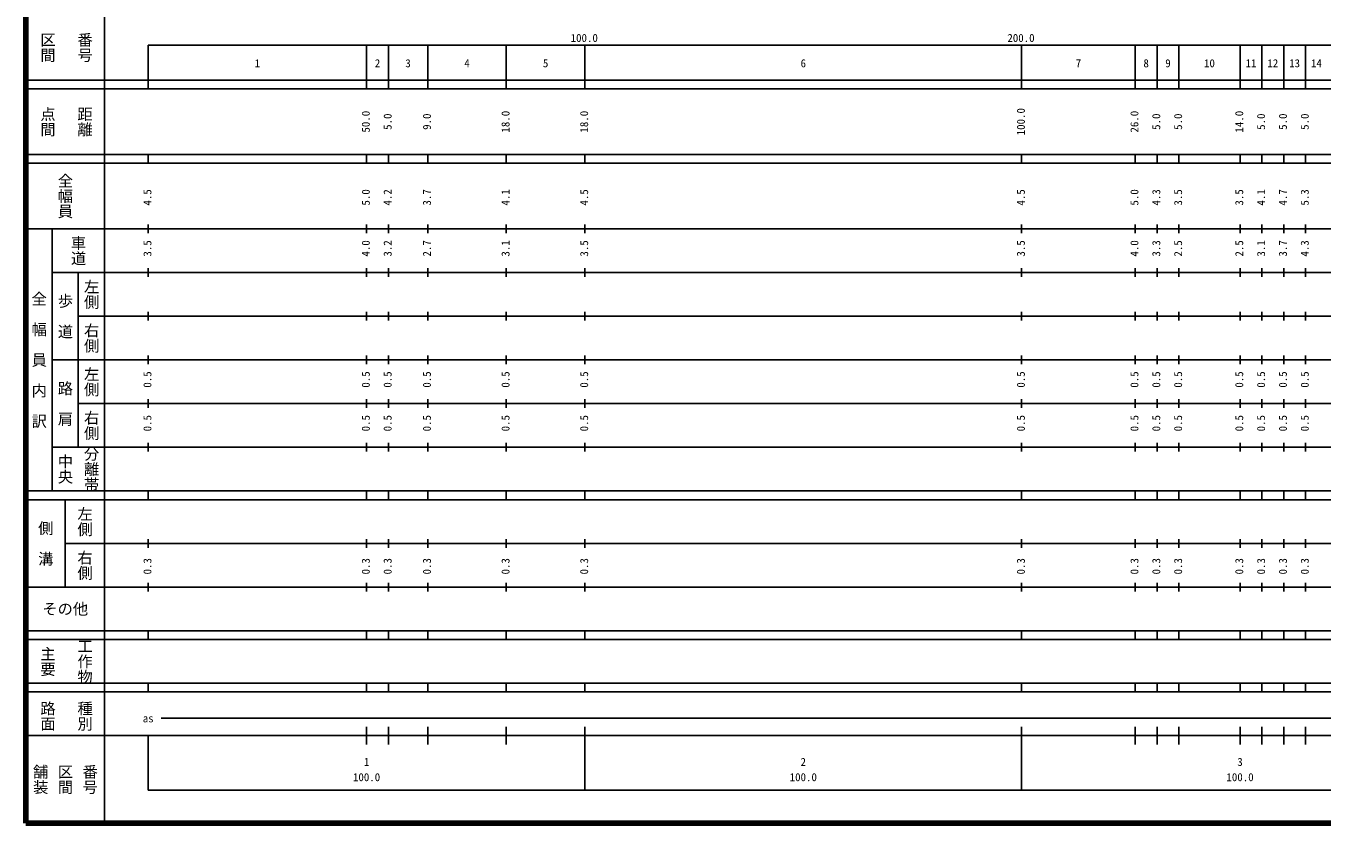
# Model space of a CAD drawing. Units: millimetres on the paper, enlarged 1000 times. Extents: x 40000 to 680000, y 20000 to 380000.
# Drawn here: x 40000 to 336787, y 20000 to 202409 of the extents above; entities that cross this region are included whole.
import ezdxf
from ezdxf.enums import TextEntityAlignment as Align

# ---------------------------------------------------------------- set-up
doc = ezdxf.new("R2010")
doc.units = ezdxf.units.MM
doc.header["$LTSCALE"] = 1000
doc.layers.add('M-BGD-HTXT', color=7, linetype='Continuous', lineweight=25)
doc.layers.add('M-TTL-FRAM', color=7, linetype='Continuous', lineweight=13)
doc.styles.add('@ＭＳ ゴシック', font='')
doc.styles.add('ＭＳ ゴシック', font='')
doc.styles.get('@ＭＳ ゴシック').set_extended_font_data('@MS Gothic')
doc.styles.get('ＭＳ ゴシック').set_extended_font_data('MS Gothic')

msp = doc.modelspace()

# ---------------------------------------------------------------- linework, layer by layer
at = {"layer": 'M-BGD-HTXT'}
for p, q in [((58000, 370000), (58000, 20000)), ((68000, 198000), (579000, 198000)), ((68000, 198000), (68000, 188000)), ((118000, 188000), (118000, 198000)), ((123000, 188000), (123000, 198000)), ((132000, 188000), (132000, 198000)), ((150000, 188000), (150000, 198000)), ((168000, 188000), (168000, 198000)), ((268000, 188000), (268000, 198000)), ((294000, 188000), (294000, 198000)), ((299000, 188000), (299000, 198000)), ((304000, 188000), (304000, 198000)), ((318000, 188000), (318000, 198000)), ((323000, 188000), (323000, 198000)), ((328000, 188000), (328000, 198000)), ((333000, 188000), (333000, 198000)), ((40000, 190000), (579000, 190000)), ((40000, 188000), (579000, 188000)), ((40000, 173000), (579000, 173000)), ((68000, 171000), (68000, 173000)), ((118000, 171000), (118000, 173000)), ((123000, 171000), (123000, 173000)), ((132000, 171000), (132000, 173000)), ((150000, 171000), (150000, 173000)), ((168000, 171000), (168000, 173000)), ((268000, 171000), (268000, 173000)), ((294000, 171000), (294000, 173000)), ((299000, 171000), (299000, 173000)), ((304000, 171000), (304000, 173000)), ((318000, 171000), (318000, 173000)), ((323000, 171000), (323000, 173000)), ((328000, 171000), (328000, 173000)), ((333000, 171000), (333000, 173000)), ((40000, 171000), (579000, 171000)), ((40000, 156000), (579000, 156000)), ((46000, 96000), (46000, 156000)), ((68000, 155000), (68000, 157000)), ((118000, 155000), (118000, 157000)), ((123000, 155000), (123000, 157000)), ((132000, 155000), (132000, 157000)), ((150000, 155000), (150000, 157000)), ((168000, 155000), (168000, 157000)), ((268000, 155000), (268000, 157000)), ((294000, 155000), (294000, 157000)), ((299000, 155000), (299000, 157000)), ((304000, 155000), (304000, 157000)), ((318000, 155000), (318000, 157000)), ((323000, 155000), (323000, 157000)), ((328000, 155000), (328000, 157000)), ((333000, 155000), (333000, 157000)), ((46000, 146000), (579000, 146000)), ((52000, 146000), (52000, 106000)), ((68000, 145000), (68000, 147000)), ((118000, 145000), (118000, 147000)), ((123000, 145000), (123000, 147000)), ((132000, 145000), (132000, 147000)), ((150000, 145000), (150000, 147000)), ((168000, 145000), (168000, 147000)), ((268000, 145000), (268000, 147000)), ((294000, 145000), (294000, 147000)), ((299000, 145000), (299000, 147000)), ((304000, 145000), (304000, 147000)), ((318000, 145000), (318000, 147000)), ((323000, 145000), (323000, 147000)), ((328000, 145000), (328000, 147000)), ((333000, 145000), (333000, 147000)), ((68000, 135000), (68000, 137000)), ((118000, 135000), (118000, 137000)), ((123000, 135000), (123000, 137000)), ((132000, 135000), (132000, 137000)), ((150000, 135000), (150000, 137000)), ((168000, 135000), (168000, 137000)), ((268000, 135000), (268000, 137000)), ((294000, 135000), (294000, 137000)), ((299000, 135000), (299000, 137000)), ((304000, 135000), (304000, 137000)), ((318000, 135000), (318000, 137000)), ((323000, 135000), (323000, 137000)), ((328000, 135000), (328000, 137000)), ((333000, 135000), (333000, 137000)), ((52000, 136000), (579000, 136000)), ((46000, 126000), (579000, 126000)), ((68000, 125000), (68000, 127000)), ((118000, 125000), (118000, 127000)), ((123000, 125000), (123000, 127000)), ((132000, 125000), (132000, 127000)), ((150000, 125000), (150000, 127000)), ((168000, 125000), (168000, 127000)), ((268000, 125000), (268000, 127000)), ((294000, 125000), (294000, 127000)), ((299000, 125000), (299000, 127000)), ((304000, 125000), (304000, 127000)), ((318000, 125000), (318000, 127000)), ((323000, 125000), (323000, 127000)), ((328000, 125000), (328000, 127000)), ((333000, 125000), (333000, 127000)), ((52000, 116000), (579000, 116000)), ((68000, 115000), (68000, 117000)), ((118000, 115000), (118000, 117000)), ((123000, 115000), (123000, 117000)), ((132000, 115000), (132000, 117000)), ((150000, 115000), (150000, 117000)), ((168000, 115000), (168000, 117000)), ((268000, 115000), (268000, 117000)), ((294000, 115000), (294000, 117000)), ((299000, 115000), (299000, 117000)), ((304000, 115000), (304000, 117000)), ((318000, 115000), (318000, 117000)), ((323000, 115000), (323000, 117000)), ((328000, 115000), (328000, 117000)), ((333000, 115000), (333000, 117000)), ((68000, 105000), (68000, 107000)), ((118000, 105000), (118000, 107000)), ((123000, 105000), (123000, 107000)), ((132000, 105000), (132000, 107000)), ((150000, 105000), (150000, 107000)), ((168000, 105000), (168000, 107000)), ((268000, 105000), (268000, 107000)), ((294000, 105000), (294000, 107000)), ((299000, 105000), (299000, 107000)), ((304000, 105000), (304000, 107000)), ((318000, 105000), (318000, 107000)), ((323000, 105000), (323000, 107000)), ((328000, 105000), (328000, 107000)), ((333000, 105000), (333000, 107000)), ((46000, 106000), (579000, 106000)), ((40000, 96000), (579000, 96000)), ((68000, 94000), (68000, 96000)), ((118000, 94000), (118000, 96000)), ((123000, 94000), (123000, 96000)), ((132000, 94000), (132000, 96000)), ((150000, 94000), (150000, 96000)), ((168000, 94000), (168000, 96000)), ((268000, 94000), (268000, 96000)), ((294000, 94000), (294000, 96000)), ((299000, 94000), (299000, 96000)), ((304000, 94000), (304000, 96000)), ((318000, 94000), (318000, 96000)), ((323000, 94000), (323000, 96000)), ((328000, 94000), (328000, 96000)), ((333000, 94000), (333000, 96000)), ((40000, 94000), (579000, 94000)), ((49000, 94000), (49000, 74000)), ((49000, 84000), (579000, 84000)), ((68000, 83000), (68000, 85000)), ((118000, 83000), (118000, 85000)), ((123000, 83000), (123000, 85000)), ((132000, 83000), (132000, 85000)), ((150000, 83000), (150000, 85000)), ((168000, 83000), (168000, 85000)), ((268000, 83000), (268000, 85000)), ((294000, 83000), (294000, 85000)), ((299000, 83000), (299000, 85000)), ((304000, 83000), (304000, 85000)), ((318000, 83000), (318000, 85000)), ((323000, 83000), (323000, 85000)), ((328000, 83000), (328000, 85000)), ((333000, 83000), (333000, 85000)), ((68000, 73000), (68000, 75000)), ((118000, 73000), (118000, 75000)), ((123000, 73000), (123000, 75000)), ((132000, 73000), (132000, 75000)), ((150000, 73000), (150000, 75000)), ((168000, 73000), (168000, 75000)), ((268000, 73000), (268000, 75000)), ((294000, 73000), (294000, 75000)), ((299000, 73000), (299000, 75000)), ((304000, 73000), (304000, 75000)), ((318000, 73000), (318000, 75000)), ((323000, 73000), (323000, 75000)), ((328000, 73000), (328000, 75000)), ((333000, 73000), (333000, 75000)), ((40000, 74000), (579000, 74000)), ((40000, 64000), (579000, 64000)), ((68000, 62000), (68000, 64000)), ((118000, 62000), (118000, 64000)), ((123000, 62000), (123000, 64000)), ((132000, 62000), (132000, 64000)), ((150000, 62000), (150000, 64000)), ((168000, 62000), (168000, 64000)), ((268000, 62000), (268000, 64000)), ((294000, 62000), (294000, 64000)), ((299000, 62000), (299000, 64000)), ((304000, 62000), (304000, 64000)), ((318000, 62000), (318000, 64000)), ((323000, 62000), (323000, 64000)), ((328000, 62000), (328000, 64000)), ((333000, 62000), (333000, 64000)), ((40000, 62000), (579000, 62000)), ((40000, 52000), (579000, 52000)), ((68000, 50000), (68000, 52000)), ((118000, 50000), (118000, 52000)), ((123000, 50000), (123000, 52000)), ((132000, 50000), (132000, 52000)), ((150000, 50000), (150000, 52000)), ((168000, 50000), (168000, 52000)), ((268000, 50000), (268000, 52000)), ((294000, 50000), (294000, 52000)), ((299000, 50000), (299000, 52000)), ((304000, 50000), (304000, 52000)), ((318000, 50000), (318000, 52000)), ((323000, 50000), (323000, 52000)), ((328000, 50000), (328000, 52000)), ((333000, 50000), (333000, 52000)), ((40000, 50000), (579000, 50000)), ((71000, 44000), (567000, 44000)), ((118000, 38000), (118000, 42000)), ((123000, 38000), (123000, 42000)), ((132000, 38000), (132000, 42000)), ((150000, 38000), (150000, 42000)), ((168000, 27500), (168000, 42000)), ((268000, 27500), (268000, 42000)), ((294000, 38000), (294000, 42000)), ((299000, 38000), (299000, 42000)), ((304000, 38000), (304000, 42000)), ((318000, 38000), (318000, 42000)), ((323000, 38000), (323000, 42000)), ((328000, 38000), (328000, 42000)), ((333000, 38000), (333000, 42000)), ((40000, 40000), (579000, 40000)), ((68000, 40000), (68000, 27500)), ((68000, 27500), (579000, 27500))]:
    msp.add_line(p, q, dxfattribs=at)
at = {"layer": 'M-TTL-FRAM', "color": 2, "lineweight": 140}
for p, q in [((40000, 380000), (40000, 20000)), ((40000, 20000), (680000, 20000))]:
    msp.add_line(p, q, dxfattribs=at)

# ---------------------------------------------------------------- texts
at = {"layer": 'M-BGD-HTXT', "style": '@ＭＳ ゴシック'}
for s, p in [('区間', (45000, 197500)), ('番号', (53500, 197500)), ('点間', (45000, 180500)), ('距離', (53500, 180500)), ('全幅員', (49000, 163500)), ('車道', (52000, 151000)), ('左側', (55000, 141000)), ('全\u3000幅\u3000員\u3000内\u3000訳', (43000, 126000)), ('歩\u3000道', (49000, 136000)), ('右側', (55000, 131000)), ('左側', (55000, 121000)), ('路\u3000肩', (49000, 116000)), ('右側', (55000, 111000)), ('中央', (49000, 101000)), ('分離帯', (55000, 101000)), ('左側', (53500, 89000)), ('側\u3000溝', (44500, 84000)), ('右側', (53500, 79000)), ('主要', (45000, 57000)), ('工作物', (53500, 57000)), ('路面', (45000, 44500)), ('種別', (53500, 44500)), ('舗装', (43333, 30000)), ('区間', (49000, 30000)), ('番号', (54667, 30000))]:
    msp.add_text(s, height=2566, rotation=270, dxfattribs=at).set_placement(p, align=Align.MIDDLE_CENTER)
at = {"layer": 'M-BGD-HTXT', "style": 'ＭＳ ゴシック'}
for s, p in [('100.0', (167844, 198195)), ('200.0', (267844, 198195)), ('1', (93000, 192405)), ('2', (120500, 192405)), ('3', (127500, 192405)), ('4', (141000, 192405)), ('5', (159000, 192405)), ('6', (218000, 192405)), ('7', (281000, 192405)), ('8', (296500, 192405)), ('9', (301500, 192405)), ('10', (311000, 192405)), ('11', (320500, 192405)), ('12', (325500, 192405)), ('13', (330500, 192405)), ('14', (335500, 192405)), ('as', (68000, 42500)), ('1', (118000, 32523)), ('2', (218000, 32523)), ('3', (318000, 32523)), ('100.0', (118000, 29033)), ('100.0', (218000, 29033)), ('100.0', (318000, 29033))]:
    msp.add_text(s, height=1833, dxfattribs=at).set_placement(p, align=Align.BOTTOM_CENTER)
for s, p in [('50.0', (119280, 180500)), ('5.0', (124280, 180500)), ('9.0', (133280, 180500)), ('18.0', (151280, 180500)), ('18.0', (169280, 180500)), ('100.0', (269280, 180500)), ('26.0', (295280, 180500)), ('5.0', (300280, 180500)), ('5.0', (305280, 180500)), ('14.0', (319280, 180500)), ('5.0', (324280, 180500)), ('5.0', (329280, 180500)), ('5.0', (334280, 180500)), ('4.5', (69280, 163174)), ('5.0', (119280, 163174)), ('4.2', (124280, 163174)), ('3.7', (133280, 163174)), ('4.1', (151280, 163174)), ('4.5', (169280, 163174)), ('4.5', (269280, 163174)), ('5.0', (295280, 163174)), ('4.3', (300280, 163174)), ('3.5', (305280, 163174)), ('3.5', (319280, 163174)), ('4.1', (324280, 163174)), ('4.7', (329280, 163174)), ('5.3', (334280, 163174)), ('3.5', (69280, 151500)), ('4.0', (119280, 151500)), ('3.2', (124280, 151500)), ('2.7', (133280, 151500)), ('3.1', (151280, 151500)), ('3.5', (169280, 151500)), ('3.5', (269280, 151500)), ('4.0', (295280, 151500)), ('3.3', (300280, 151500)), ('2.5', (305280, 151500)), ('2.5', (319280, 151500)), ('3.1', (324280, 151500)), ('3.7', (329280, 151500)), ('4.3', (334280, 151500)), ('0.5', (69280, 121500)), ('0.5', (119280, 121500)), ('0.5', (124280, 121500)), ('0.5', (133280, 121500)), ('0.5', (151280, 121500)), ('0.5', (169280, 121500)), ('0.5', (269280, 121500)), ('0.5', (295280, 121500)), ('0.5', (300280, 121500)), ('0.5', (305280, 121500)), ('0.5', (319280, 121500)), ('0.5', (324280, 121500)), ('0.5', (329280, 121500)), ('0.5', (334280, 121500)), ('0.5', (69280, 111500)), ('0.5', (119280, 111500)), ('0.5', (124280, 111500)), ('0.5', (133280, 111500)), ('0.5', (151280, 111500)), ('0.5', (169280, 111500)), ('0.5', (269280, 111500)), ('0.5', (295280, 111500)), ('0.5', (300280, 111500)), ('0.5', (305280, 111500)), ('0.5', (319280, 111500)), ('0.5', (324280, 111500)), ('0.5', (329280, 111500)), ('0.5', (334280, 111500)), ('0.3', (69280, 78764)), ('0.3', (119280, 78764)), ('0.3', (124280, 78764)), ('0.3', (133280, 78764)), ('0.3', (151280, 78764)), ('0.3', (169280, 78764)), ('0.3', (269280, 78764)), ('0.3', (295280, 78764)), ('0.3', (300280, 78764)), ('0.3', (305280, 78764)), ('0.3', (319280, 78764)), ('0.3', (324280, 78764)), ('0.3', (329280, 78764)), ('0.3', (334280, 78764))]:
    msp.add_text(s, height=1833, rotation=90, dxfattribs=at).set_placement(p, align=Align.BOTTOM_CENTER)
msp.add_text('その他', height=2566, dxfattribs=at).set_placement((49000, 69000), align=Align.MIDDLE_CENTER)

doc.saveas('drawing.dxf')
